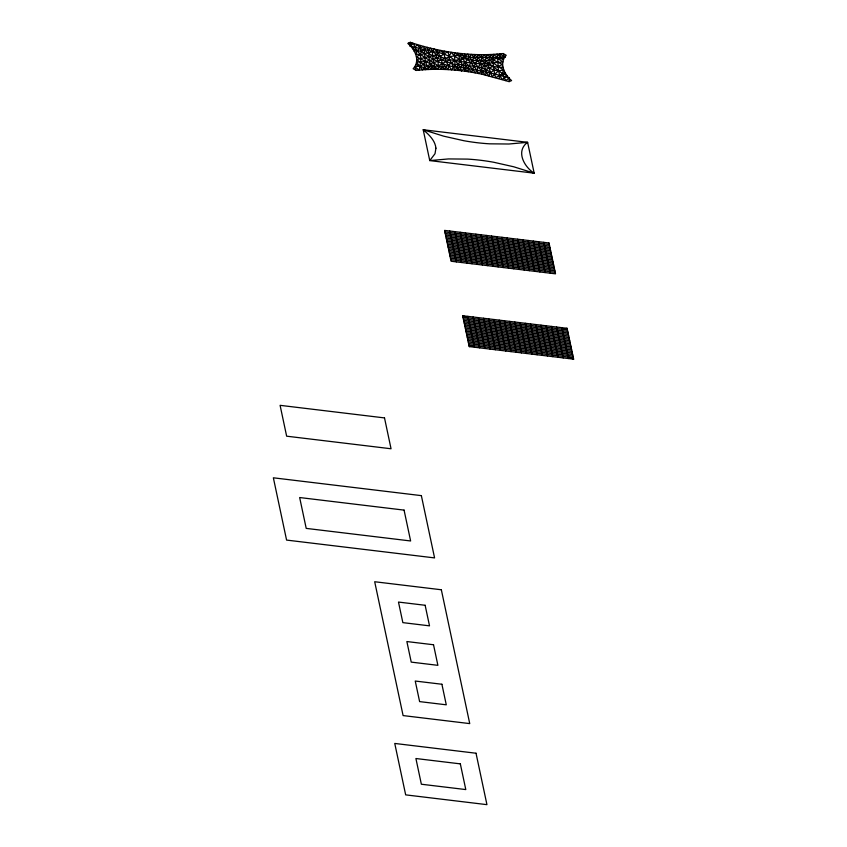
<?xml version="1.0" encoding="UTF-8"?>
<svg xmlns="http://www.w3.org/2000/svg" width="847" height="847" viewBox="0 0 847 847"><rect width="100%" height="100%" fill="white"/><g stroke="black" fill="none" stroke-linecap="round" stroke-linejoin="round"><path stroke-width="1.27" d="M458.216 70.439L454.998 64.827L454.458 52.736L462.833 58.327L464.855 62.202L465.67 65.759L464.527 68.448L461.562 70.788C457.729 58.771 444.569 52.44 432.595 51.752L420.239 54.706L415.803 54.028L417.2 50.629L420.006 48.057L423.849 46.458L425.363 61.619L428.73 69.475L419.9 66.235L414.543 66.617L419.329 70.153L420.98 58.792L420.239 54.706L421.34 51.413L420.006 48.057L417.042 44.499L415.369 46.998L412.521 48.533L417.2 50.629L421.34 51.413C432.669 59.819 446.242 67.273 460.461 67.305L469.524 57.342L471.176 54.367L480.482 63.874L481.943 67.654L481.911 74.197L509.132 81.63L511.599 80.581C504.42 74.631 498.692 63.218 506.22 55.256L503.171 53.541C471.864 57.035 440.069 52.228 410.287 42.361L407.799 43.398C414.977 49.348 420.705 60.762 413.167 68.734L416.226 70.439C438.132 68.025 460.387 69.602 481.911 74.197M409.027 42.869L410.16 45.971L413.654 43.419C416.989 57.744 433.272 59.406 441.636 69.348C443.436 61.884 440.345 53.499 434.077 48.999L432.595 51.752L432.499 55.563L435.146 69.306L431.599 66.712C427.788 60.889 430.138 53.329 427.259 47.337L421.34 51.413M509.132 81.63L509.238 78.019C493.208 73.191 476.946 70.015 460.461 67.305M409.948 42.477L410.689 42.488L409.641 42.615L410.16 45.971L424.474 49.761L428.54 50.132L430.668 48.215C437.158 59.639 453.124 60.031 464.855 62.202L472.732 69.136L475.103 72.853L477.295 70.089L477.994 66.892C482.176 63.874 480.556 57.956 484.251 54.674L486.03 57.395L498.078 66.49L502.43 64.467L493.346 59.957L487.459 54.589L486.03 57.395L484.537 65.822L486.369 72.62L485.32 74.981L469.524 57.342L467.862 54.134L462.833 58.327L458.058 63.991L457.115 67.686L454.86 70.089L451.536 62.794L449.302 59.756L449.45 56.209L451.08 52.27L454.744 56.315L459.085 59.046L464.527 68.448L468.317 71.709C467.068 64.933 474.034 60.762 474.468 54.504C481.869 62.837 491.789 67.876 503.012 67.209M503.171 53.541L504.854 57.374L500.344 56.876C489.111 62.477 474.839 61.355 462.833 58.327L454.712 60.656L451.536 62.794L448.666 65.06L448.211 69.613L442.346 63.578C434.225 69.316 423.511 66.172 416.968 59.523L435.993 54.917L440.885 50.46L443.976 54.049L445.924 61.471L451.536 69.846L454.998 64.827L458.058 63.991C468.836 67.188 481.509 64.414 490.54 72.704L492.139 76.643L498.491 70.841L503.594 69.952L502.335 73.477L500.026 75.616L495.548 77.522C493.621 69.878 492.372 62.329 493.812 54.314L497.962 58.496L502.959 61.979L480.482 63.874L464.855 62.202M459.085 59.046L459.402 55.828L461.181 53.541C467.491 59.364 474.881 65.59 478.502 73.53L481.89 71.19L492.848 66.479L502.335 73.477L506.866 75.447L502.345 79.491C496.353 72.217 499.021 62.487 496.967 54.123L503.478 59.491C491.069 55.097 477.856 59.459 465.247 56.442C452.234 52.715 441.975 61.037 430.117 63.663L416.385 56.77L420.239 54.706M435.993 54.917L438.09 61.979L438.386 69.327L430.117 63.663L427.82 66.172L424.358 67.326L422.431 69.856L416.438 62C426.062 62.371 435.951 59.354 443.976 54.049L444.294 51.138M420.006 48.057L420.451 45.473M486.369 72.62L488.73 75.764L490.54 72.704L488.306 65.24L490.657 54.504L493.822 57.289M448.666 65.06L445.797 66.669L444.929 69.486L442.049 66.669L438.27 65.727M498.947 78.506L500.026 75.616M411.96 42.89L410.16 45.971L411.113 42.615L409.641 42.615M415.909 64.488L419.9 66.235L423.616 64.361L425.363 61.619M490.54 72.704L493.865 70.174L498.491 70.841M509.238 78.019L505.744 80.56L502.335 73.477L505.236 72.704M481.943 67.654L484.537 65.822L488.306 65.24M443.976 54.049L447.682 51.699L449.45 56.209M442.346 63.578L449.302 59.756M414.162 51.286L417.2 50.629M469.227 346.592L573.641 359.16L567.088 328.308L462.674 315.74L469.227 346.592L474.119 345.671M562.196 329.229L567.088 328.308M442.049 66.669L445.797 66.669M444.887 231.94L549.301 244.508M445.215 233.476L549.629 246.054M445.543 235.021L549.957 247.599M445.871 236.567L550.285 249.134M446.2 238.102L550.614 250.68M446.528 239.648L550.942 252.226M446.856 241.194L551.27 253.761M447.184 242.729L551.598 255.307M447.512 244.275L551.926 256.853M447.841 245.821L552.255 258.399M448.169 247.366L552.583 259.934M448.497 248.902L552.9 261.479M448.815 250.447L553.229 263.025M449.143 251.993L553.557 264.56M449.471 253.528L553.885 266.106M449.799 255.074L554.213 267.652M450.128 256.62L554.541 269.187M450.456 258.155L554.87 270.733M450.784 259.701L555.198 272.279M463.002 317.276L567.416 329.854M463.33 318.821L567.744 331.399M463.658 320.367L568.072 332.945M463.987 321.902L568.401 334.48M464.315 323.448L568.729 336.026M464.643 324.994L569.057 337.572M464.971 326.54L569.385 339.107M465.299 328.075L569.713 340.653M465.628 329.621L570.031 342.199M465.945 331.166L570.359 343.734M466.274 332.702L570.687 345.28M466.602 334.247L571.016 346.825M466.93 335.793L571.344 348.371M467.258 337.328L571.672 349.906M467.586 338.874L572 351.452M467.915 340.42L572.328 352.998M468.243 341.966L572.657 354.533M468.571 343.501L572.985 356.079M468.899 345.047L573.313 357.625M493.865 70.174L480.482 63.874M462.674 315.74L468.222 317.911M568.093 356.989L573.641 359.16M428.54 50.132L432.595 51.752M454.998 64.827C444.654 60.381 432.828 58.252 424.474 49.761M498.078 66.49L503.594 69.952M492.848 66.479L477.761 54.632C478.671 61.228 472.795 66.045 471.705 72.281L465.67 65.759M457.115 67.686L461.562 70.788M504.854 57.374L500.069 53.827L500.344 56.876M427.82 66.172L431.938 69.39L431.599 66.712M457.825 53.192L459.402 55.828M425.586 69.666L423.616 64.361M414.543 66.617L416.226 70.439M481.001 54.653L482.155 57.437M464.537 53.89L465.247 56.442M543.753 242.337L550.306 273.189M561.868 327.683L568.411 358.535M538.533 241.713L545.087 272.565M556.648 327.058L563.191 357.91M533.314 241.077L539.867 271.929M551.429 326.423L557.972 357.275M528.094 240.453L534.637 271.305M546.209 325.799L552.752 356.651M522.874 239.828L529.417 270.68M540.989 325.174L547.533 356.015M517.655 239.193L524.198 270.045M535.77 324.539L542.313 355.391M512.435 238.568L518.978 269.42M530.54 323.914L537.093 354.766M507.215 237.943L513.758 268.785M525.32 323.279L531.874 354.131M501.996 237.308L508.539 268.16M520.1 322.654L526.654 353.506M496.766 236.684L503.319 267.536M514.881 322.029L521.434 352.881M491.546 236.048L498.1 266.9M509.661 321.394L516.204 352.246M486.326 235.424L492.88 266.276M504.441 320.769L510.985 351.621M481.107 234.799L487.66 265.651M499.222 320.134L505.765 350.986M475.887 234.164L482.441 265.016M494.002 319.51L500.545 350.362M470.667 233.539L477.21 264.391M488.783 318.885L495.326 349.737M465.448 232.904L471.991 263.756M483.563 318.25L490.106 349.102M460.228 232.279L466.771 263.131M478.343 317.625L484.886 348.477M455.008 231.655L461.551 262.506M473.113 316.99L479.667 347.842M449.789 231.019L456.332 261.871M467.893 316.365L474.447 347.217M464.527 68.448L464.939 71.254M437.486 49.782L437.888 52.514M435.93 148.193L435.009 153.72L429.757 160.602L423.204 129.75L527.617 142.328L534.171 173.18L429.757 160.602L448.476 158.929L467.586 159.109A169.866 111.889 24.9 0 1 493.695 162.253L513.737 166.785L534.171 173.18C524.145 166.912 515.452 151.073 527.617 142.328L508.899 144.011L489.778 143.831A169.866 111.889 24.9 0 1 463.68 140.687L443.637 136.155L423.204 129.75C428.878 134.567 435.114 140.358 435.93 148.193M548.972 242.973L444.569 230.395L451.112 261.247L555.526 273.825L548.972 242.973M384.506 417.91L280.092 405.332L286.646 436.184L391.049 448.762L384.506 417.91M421.361 495.633L273.359 477.803L286.582 540.079L434.575 557.908L421.361 495.633M404.072 510.116L299.658 497.538L306.212 528.39L410.626 540.968L404.072 510.116M441.34 589.766L374.692 581.741L403.098 715.577L469.736 723.603L441.34 589.766M425.141 605.277L398.482 602.069L402.854 622.63L429.514 625.848L425.141 605.277M433.526 644.758L406.867 641.55L411.229 662.121L437.888 665.329L433.526 644.758M441.901 684.249L415.242 681.041L419.614 701.602L446.274 704.81L441.901 684.249M476.025 753.227L394.755 743.444L405.671 794.867L486.94 804.65L476.025 753.227M460.334 763.867L415.909 758.52L421.361 784.227L465.797 789.573L460.334 763.867"/></g></svg>
